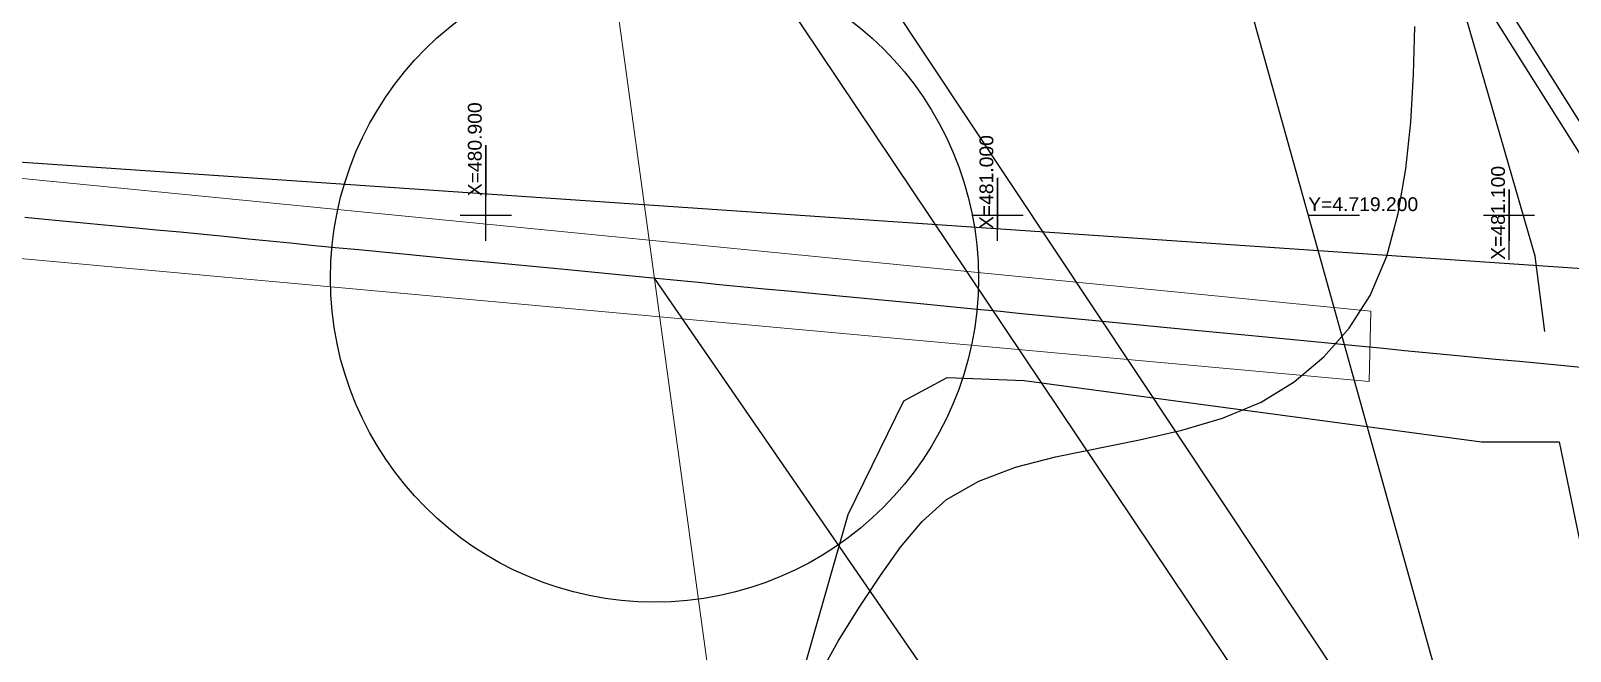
# Model space of a CAD drawing. Header units: metres. Extents: x -4 to 509425, y 7549 to 4732445.
# Drawn here: x 480811.1 to 481111.9, y 4719114.8 to 4719236 of the extents above; entities that cross this region are included whole.
import ezdxf
from ezdxf.enums import TextEntityAlignment as Align

# ---------------------------------------------------------------- set-up
doc = ezdxf.new("R2010")
doc.units = ezdxf.units.M
doc.header["$LTSCALE"] = 0.01
doc.header["$MEASUREMENT"] = 0
doc.layers.get('0').update_dxf_attribs({"lineweight": 0})
for name, color, linetype in [('-- cruces', 6, 'Continuous'), ('-----caminos burgos', 2, 'Continuous'), ('----TREN TAV AVE', 4, 'Continuous'), ('322308300149-PRV-PLA-PT-URB-220600-XREF_VIALES_1000$0$C-G-GRID-IMPAR', 252, 'Continuous'), ('322308300149-PRV-PLA-PT-URB-220600-XREF_VIALES_1000$0$C-G-GRID-PAR', 252, 'Continuous'), ('322308300149-PRV-PLA-PT-URB-220600-XREF_VIALES_1000$0$C-ROAD-FRAIM-IMPAR', 6, 'Continuous'), ('322308300149-PRV-PLA-PT-URB-220600-XREF_VIALES_1000$0$C-ROAD-FRAIM-PAR', 1, 'Continuous'), ('cauces CHE', 4, 'Continuous'), ('Ferrovias convencionales CyL', 3, 'Continuous')]:
    doc.layers.add(name, color=color, linetype=linetype)
doc.layers.add('Ferrocarril electrificado tranvía o trolebus__ptw_', color=8, linetype='Continuous', lineweight=0)
doc.layers.add('LEAR TRAMOS AEREOS', color=2, linetype='Continuous', lineweight=0)
doc.styles.add('322308300149-PRV-PLA-PT-URB-220600-XREF_VIALES_1000$0$Standard', font='arial.ttf')

# ---------------------------------------------------------------- blocks, each defined once
blk = doc.blocks.new('veintidos')
at = {"layer": 'Ferrocarril electrificado tranvía o trolebus__ptw_', "linetype": 'Continuous', "flags": 128}
blk.add_lwpolyline([(480753.05, 4719212.75), (481073.01, 4719181.24), (481072.67, 4719167.53), (480748.94, 4719196.99), (480753.05, 4719213.44), (480753.05, 4719212.75)], dxfattribs=at)
blk.add_lwpolyline([(480753.05, 4719212.75), (481073.01, 4719181.24), (481072.67, 4719167.53), (480748.94, 4719196.99), (480753.05, 4719213.44), (480753.05, 4719212.75)], dxfattribs=at)

msp = doc.modelspace()

# ---------------------------------------------------------------- linework, layer by layer
at = {"layer": '-- cruces'}
for points in [[(480412.757, 4720055.433), (483223.023, 4715866.265), (480749.508, 4719797.246)], [(480774.321, 4719750.592), (483223.023, 4715866.265)], [(480911.682, 4719342.924), (483223.023, 4715866.265), (480932.957, 4719187.715)]]:
    msp.add_lwpolyline(points, dxfattribs=at)
msp.add_circle((480932.957, 4719187.715), 63.325, dxfattribs=at)
at = {"layer": '-----caminos burgos'}
for points in [[(481107.002, 4719177.261, 681.562), (481105.1, 4719191.999, 681.225), (481090.8, 4719241.3, 679.903), (481087.652, 4719289.256, 679.533), (481078.733, 4719335.663, 678.998), (481080.435, 4719345.89, 678.77)], [(480728.721, 4718400.541, 704.435), (480741.8, 4718446.199, 702.718), (480744, 4718461.099, 702.119), (480741.4, 4718536.4, 699.463), (480745.9, 4718581.199, 697.593), (480742.5, 4718611.099, 696.763), (480748.6, 4718686.2, 694.655), (480754.5, 4718715.699, 693.689), (480760.4, 4718729.599, 693.064), (480820, 4718816.499, 690.336), (480857.3, 4718881.999, 688.93), (480914.8, 4718970.099, 687.348), (480937.7, 4719025.599, 686.693), (480970.8, 4719141.499, 684.055), (480981.7, 4719163.7, 683.426), (480990.2, 4719168.299, 683.348), (481005.2, 4719167.699, 683.23), (481094.6, 4719155.699, 682.019), (481109.8, 4719155.699, 681.849), (481122.7, 4719093.399, 681.991), (481144.578, 4718955.853, 684.859)]]:
    msp.add_polyline3d(points, dxfattribs=at)
at = {"layer": '----TREN TAV AVE'}
msp.add_polyline3d([(480809.892, 4719199.601, 681.581), (480814.522, 4719199.166, 681.592), (480818.635, 4719198.781, 681.634), (480822.748, 4719198.397, 681.648), (480826.861, 4719198.013, 681.669), (480830.975, 4719197.629, 681.702), (480835.61, 4719197.18, 681.703), (480840.246, 4719196.73, 681.674), (480844.882, 4719196.281, 681.687), (480849.518, 4719195.832, 681.702), (480853.613, 4719195.418, 681.676), (480857.709, 4719195.004, 681.644), (480861.805, 4719194.59, 681.613), (480865.901, 4719194.176, 681.586), (480870.543, 4719193.727, 681.633), (480875.185, 4719193.278, 681.707), (480879.827, 4719192.829, 681.716), (480884.469, 4719192.38, 681.743), (480889.045, 4719191.945, 681.735), (480893.62, 4719191.51, 681.748), (480898.196, 4719191.074, 681.758), (480902.315, 4719190.68, 681.764), (480906.435, 4719190.286, 681.763), (480910.554, 4719189.892, 681.745), (480914.674, 4719189.498, 681.717), (480919.326, 4719189.044, 681.719), (480923.978, 4719188.591, 681.777), (480928.63, 4719188.137, 681.816), (480933.281, 4719187.684, 681.794), (480937.41, 4719187.287, 681.759), (480941.539, 4719186.89, 681.75), (480945.668, 4719186.493, 681.784), (480949.796, 4719186.096, 681.751), (480954.457, 4719185.649, 681.707), (480959.118, 4719185.202, 681.672), (480963.778, 4719184.754, 681.658), (480968.439, 4719184.307, 681.621), (480972.574, 4719183.911, 681.625), (480976.709, 4719183.515, 681.66), (480980.844, 4719183.119, 681.724), (480984.979, 4719182.723, 681.753), (480988.875, 4719182.349, 681.726), (480992.771, 4719181.974, 681.716), (480996.667, 4719181.599, 681.705), (481000.563, 4719181.224, 681.697), (481004.707, 4719180.824, 681.655), (481008.85, 4719180.424, 681.621), (481012.993, 4719180.024, 681.586), (481017.136, 4719179.624, 681.566), (481021.82, 4719179.174, 681.58), (481026.505, 4719178.723, 681.587), (481031.19, 4719178.273, 681.625), (481035.875, 4719177.823, 681.656), (481040.025, 4719177.421, 681.625), (481044.176, 4719177.019, 681.642), (481048.326, 4719176.617, 681.613), (481052.476, 4719176.215, 681.565), (481057.175, 4719175.761, 681.527), (481061.875, 4719175.306, 681.545), (481066.574, 4719174.852, 681.584), (481071.273, 4719174.397, 681.539), (481075.432, 4719173.997, 681.54), (481079.591, 4719173.596, 681.58), (481083.75, 4719173.196, 681.591), (481087.909, 4719172.795, 681.606), (481092.623, 4719172.348, 681.609), (481097.336, 4719171.9, 681.56), (481102.05, 4719171.453, 681.577), (481106.764, 4719171.005, 681.695), (481111.391, 4719170.553, 681.68), (481116.018, 4719170.102, 681.576)], dxfattribs=at)
at = {"layer": '322308300149-PRV-PLA-PT-URB-220600-XREF_VIALES_1000$0$C-G-GRID-IMPAR', "lineweight": -3, "flags": 128}
for points in [[(481100, 4719195), (481100, 4719205)], [(481060.736, 4719200), (481070.736, 4719200)], [(481095, 4719200), (481105, 4719200)]]:
    msp.add_lwpolyline(points, dxfattribs=at)
at = {"layer": '322308300149-PRV-PLA-PT-URB-220600-XREF_VIALES_1000$0$C-G-GRID-PAR', "lineweight": -3, "flags": 128}
for points in [[(480900, 4719203.713), (480900, 4719213.713), (480900, 4719203.713)], [(481000, 4719197.304), (481000, 4719207.304), (481000, 4719197.304)], [(480900, 4719195), (480900, 4719205)], [(480900, 4719195), (480900, 4719205)], [(481000, 4719195), (481000, 4719205)], [(481000, 4719195), (481000, 4719205)], [(481100, 4719195), (481100, 4719205)], [(481100, 4719195), (481100, 4719205), (481100, 4719195)], [(481100, 4719191.29), (481100, 4719201.29)], [(480895, 4719200), (480905, 4719200)], [(480895, 4719200), (480905, 4719200)], [(480995, 4719200), (481005, 4719200)], [(480995, 4719200), (481005, 4719200)], [(481095, 4719200), (481105, 4719200)], [(481095, 4719200), (481105, 4719200)]]:
    msp.add_lwpolyline(points, dxfattribs=at)
at = {"layer": '322308300149-PRV-PLA-PT-URB-220600-XREF_VIALES_1000$0$C-ROAD-FRAIM-IMPAR', "lineweight": -3, "flags": 128}
msp.add_lwpolyline([(480925.439, 4719685.092), (481126.931, 4718962.665), (481367.74, 4719029.829), (481166.248, 4719752.256), (480925.439, 4719685.092)], dxfattribs=at)
at = {"layer": '322308300149-PRV-PLA-PT-URB-220600-XREF_VIALES_1000$0$C-ROAD-FRAIM-PAR', "lineweight": -3, "flags": 128}
msp.add_lwpolyline([(480453.999, 4719234.591), (481202.263, 4719183.59), (481219.264, 4719433.011), (480471, 4719484.012), (480453.999, 4719234.591)], dxfattribs=at)
at = {"layer": 'cauces CHE'}
msp.add_lwpolyline([(480965.059, 4719109.927), (480968.873, 4719116.789), (480972.96, 4719123.338), (480977.137, 4719129.579), (480981.079, 4719135.133), (480985.262, 4719140.167), (480990.017, 4719144.425), (480996.35, 4719148.062), (481003.542, 4719150.734), (481011.325, 4719152.778), (481027.765, 4719156.137), (481036.016, 4719157.993), (481044.019, 4719160.341), (481051.547, 4719163.498), (481058.012, 4719167.461), (481063.783, 4719172.314), (481068.771, 4719177.95), (481072.834, 4719184.314), (481076.081, 4719192.011), (481078.331, 4719200.332), (481079.84, 4719209.102), (481080.799, 4719218.185), (481081.345, 4719227.477), (481081.57, 4719236.897)], dxfattribs=at)
at = {"layer": 'Ferrovias convencionales CyL'}
msp.add_polyline3d([(480809.892, 4719199.601, 681.581), (480814.522, 4719199.166, 681.592), (480818.635, 4719198.781, 681.634), (480822.748, 4719198.397, 681.648), (480826.861, 4719198.013, 681.669), (480830.975, 4719197.629, 681.702), (480835.61, 4719197.18, 681.703), (480840.246, 4719196.73, 681.674), (480844.882, 4719196.281, 681.687), (480849.518, 4719195.832, 681.702), (480853.613, 4719195.418, 681.676), (480857.709, 4719195.004, 681.644), (480861.805, 4719194.59, 681.613), (480865.901, 4719194.176, 681.586), (480870.543, 4719193.727, 681.633), (480875.185, 4719193.278, 681.707), (480879.827, 4719192.829, 681.716), (480884.469, 4719192.38, 681.743), (480889.045, 4719191.945, 681.735), (480893.62, 4719191.51, 681.748), (480898.196, 4719191.074, 681.758), (480902.315, 4719190.68, 681.764), (480906.435, 4719190.286, 681.763), (480910.554, 4719189.892, 681.745), (480914.674, 4719189.498, 681.717), (480919.326, 4719189.044, 681.719), (480923.978, 4719188.591, 681.777), (480928.63, 4719188.137, 681.816), (480933.281, 4719187.684, 681.794), (480937.41, 4719187.287, 681.759), (480941.539, 4719186.89, 681.75), (480945.668, 4719186.493, 681.784), (480949.796, 4719186.096, 681.751), (480954.457, 4719185.649, 681.707), (480959.118, 4719185.202, 681.672), (480963.778, 4719184.754, 681.658), (480968.439, 4719184.307, 681.621), (480972.574, 4719183.911, 681.625), (480976.709, 4719183.515, 681.66), (480980.844, 4719183.119, 681.724), (480984.979, 4719182.723, 681.753), (480988.875, 4719182.349, 681.726), (480992.771, 4719181.974, 681.716), (480996.667, 4719181.599, 681.705), (481000.563, 4719181.224, 681.697), (481004.707, 4719180.824, 681.655), (481008.85, 4719180.424, 681.621), (481012.993, 4719180.024, 681.586), (481017.136, 4719179.624, 681.566), (481021.82, 4719179.174, 681.58), (481026.505, 4719178.723, 681.587), (481031.19, 4719178.273, 681.625), (481035.875, 4719177.823, 681.656), (481040.025, 4719177.421, 681.625), (481044.176, 4719177.019, 681.642), (481048.326, 4719176.617, 681.613), (481052.476, 4719176.215, 681.565), (481057.175, 4719175.761, 681.527), (481061.875, 4719175.306, 681.545), (481066.574, 4719174.852, 681.584), (481071.273, 4719174.397, 681.539), (481075.432, 4719173.997, 681.54), (481079.591, 4719173.596, 681.58), (481083.75, 4719173.196, 681.591), (481087.909, 4719172.795, 681.606), (481092.623, 4719172.348, 681.609), (481097.336, 4719171.9, 681.56), (481102.05, 4719171.453, 681.577), (481106.764, 4719171.005, 681.695), (481111.391, 4719170.553, 681.68), (481116.018, 4719170.102, 681.576)], dxfattribs=at)
at = {"layer": 'LEAR TRAMOS AEREOS'}
msp.add_lwpolyline([(479999.532, 4720412.989), (480318.726, 4720099.483), (480678.371, 4719931.003), (480884.093, 4719544.191), (481062.712, 4718241.102)], dxfattribs=at)

# ---------------------------------------------------------------- block references
msp.add_blockref('veintidos', (0, 0))

# ---------------------------------------------------------------- texts
at = {"layer": '322308300149-PRV-PLA-PT-URB-220600-XREF_VIALES_1000$0$C-G-GRID-IMPAR', "style": '322308300149-PRV-PLA-PT-URB-220600-XREF_VIALES_1000$0$Standard'}
msp.add_text('Y=4.719.200', height=2.7, dxfattribs=at).set_placement((481060.737, 4719200), align=Align.BOTTOM_LEFT)
at = {"layer": '322308300149-PRV-PLA-PT-URB-220600-XREF_VIALES_1000$0$C-G-GRID-PAR', "style": '322308300149-PRV-PLA-PT-URB-220600-XREF_VIALES_1000$0$Standard'}
for s, p in [('X=480.900', (480900, 4719203.714)), ('X=481.000', (481000, 4719197.305)), ('X=481.100', (481100, 4719191.291))]:
    msp.add_text(s, height=2.7, rotation=90, dxfattribs=at).set_placement(p, align=Align.BOTTOM_LEFT)

doc.saveas('drawing.dxf')
